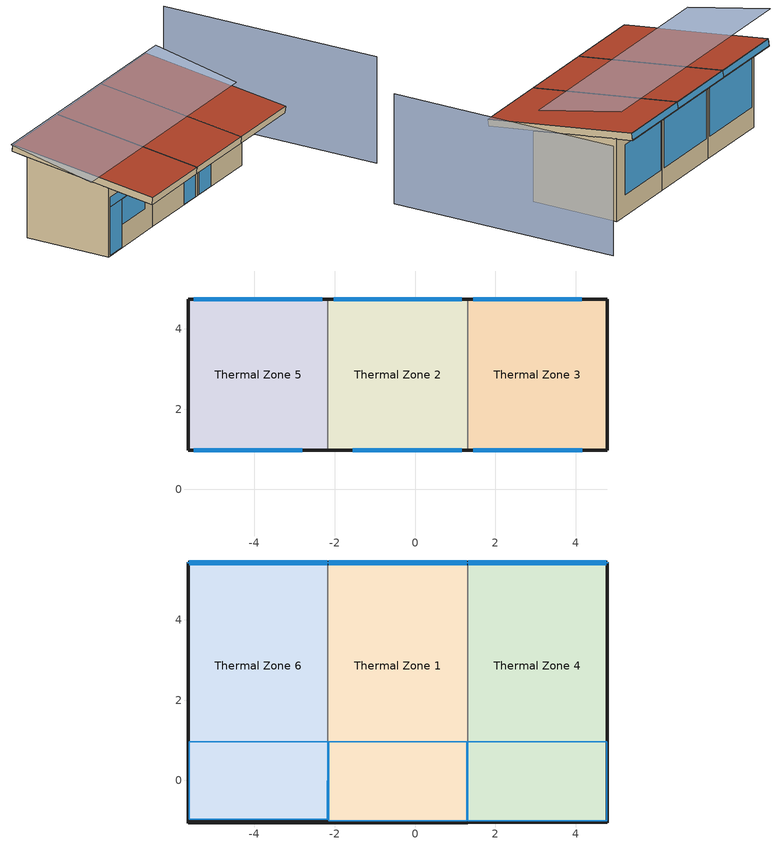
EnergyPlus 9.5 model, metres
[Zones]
Thermal Zone 2
 floor ground (Adobe20cm): 1.31,4.74 1.31,0.98 -2.17,0.98 -2.17,4.74 z0
 wall outside (Adobe20cm): 1.31,4.74 -2.17,4.74 z0:3.5; -2.17,0.98 1.31,0.98 z0:3
 wall to Thermal Zone 3 (Adobe20cm): 1.31,4.74,3.5 1.31,0.98,3 1.31,0.98,0 1.31,4.74,0
 wall to Thermal Zone 5 (Adobe20cm): -2.17,4.74,3.5 -2.17,4.74,0 -2.17,0.98,0 -2.17,0.98,3
 window (Interior Window): 1.17,4.74 -2.03,4.74 z0.9:3; 0.27,0.98 1.17,0.98 z0.02:2.12; -1.53,0.98 1.17,0.98 z2.14:2.54; -1.55,0.98 0.25,0.98 z1.02:2.12
Thermal Zone 3
 floor ground (Adobe20cm): 4.79,4.74 4.79,0.98 1.31,0.98 1.31,4.74 z0
 wall outside (Adobe20cm): 4.79,4.74 1.31,4.74 z0:3.5; 1.31,0.98 4.79,0.98 z0:3; 4.79,4.74,3.5 4.79,0.98,3 4.79,0.98,0 4.79,4.74,0
 window (Interior Window): 4.15,4.74 1.45,4.74 z0.9:3; 1.45,0.98 2.35,0.98 z0.02:2.12; 1.45,0.98 4.15,0.98 z2.14:2.54; 2.37,0.98 4.17,0.98 z1.02:2.12
Thermal Zone 5
 floor ground (Adobe20cm): -2.17,4.74 -2.17,0.98 -5.65,0.98 -5.65,4.74 z0
 wall outside (Adobe20cm): -2.17,4.74 -5.65,4.74 z0:3.5; -5.65,0.98 -2.17,0.98 z0:3; -5.65,4.74,3.5 -5.65,4.74,0 -5.65,0.98,0 -5.65,0.98,3
 window (Interior Window): -2.31,4.74 -5.51,4.74 z0.9:3; -5.51,0.98 -4.61,0.98 z0.02:2.12; -5.51,0.98 -2.81,0.98 z2.14:2.54; -4.59,0.98 -2.81,0.98 z1.02:2.12
Thermal Zone 1
 floor outside (Adobe20cm): 1.31,5.44,3.59 1.31,4.74,3.5 -2.17,4.74,3.5 -2.17,5.44,3.59; 1.31,0.98,3 1.31,-1.02,2.73 -2.17,-1.02,2.73 -2.17,0.98,3
 floor to Thermal Zone 2 (Adobe20cm): 1.31,4.74,3.5 1.31,0.98,3 -2.17,0.98,3 -2.17,4.74,3.5
 wall outside (Adobe20cm): 1.31,5.4,3.89 1.31,5.44,3.59 -2.17,5.44,3.59 -2.17,5.4,3.89; -2.17,-1.06,3.03 -2.17,-1.02,2.73 1.31,-1.02,2.73 1.31,-1.06,3.03
 wall to Thermal Zone 4 (Adobe20cm): 1.31,5.4,3.89 1.31,-1.06,3.03 1.31,-1.02,2.73 1.31,5.44,3.59
 wall to Thermal Zone 6 (Adobe20cm): -2.17,5.4,3.89 -2.17,5.44,3.59 -2.17,-1.02,2.73 -2.17,-1.06,3.03
 window (Interior Window): 1.29,5.41,3.87 1.29,5.44,3.61 -2.15,5.44,3.61 -2.15,5.41,3.87
 roof outside (Adobe20cm): 1.31,-1.06,3.03 1.31,5.4,3.89 -2.17,5.4,3.89 -2.17,-1.06,3.03
 skylight (Interior Window): 1.29,0.96,3 1.29,-1,2.74 -2.15,-1,2.74 -2.15,0.96,3
Thermal Zone 4
 floor outside (Adobe20cm): 4.79,5.44,3.59 4.79,4.74,3.5 1.31,4.74,3.5 1.31,5.44,3.59; 4.79,0.98,3 4.79,-1.02,2.73 1.31,-1.02,2.73 1.31,0.98,3
 floor to Thermal Zone 3 (Adobe20cm): 4.79,4.74,3.5 4.79,0.98,3 1.31,0.98,3 1.31,4.74,3.5
 wall outside (Adobe20cm): 4.79,5.4,3.89 4.79,-1.06,3.03 4.79,-1.02,2.73 4.79,5.44,3.59; 4.79,5.4,3.89 4.79,5.44,3.59 1.31,5.44,3.59 1.31,5.4,3.89; 1.31,-1.06,3.03 1.31,-1.02,2.73 4.79,-1.02,2.73 4.79,-1.06,3.03
 window (Interior Window): 4.77,5.41,3.87 4.77,5.44,3.61 1.33,5.44,3.61 1.33,5.41,3.87
 roof outside (Adobe20cm): 4.79,-1.06,3.03 4.79,5.4,3.89 1.31,5.4,3.89 1.31,-1.06,3.03
 skylight (Interior Window): 4.78,0.96,3 4.78,-1,2.74 1.32,-1,2.74 1.32,0.96,3
Thermal Zone 6
 floor outside (Adobe20cm): -2.17,5.44,3.59 -2.17,4.74,3.5 -5.65,4.74,3.5 -5.65,5.44,3.59; -2.17,0.98,3 -2.17,-1.02,2.73 -5.65,-1.02,2.73 -5.65,0.98,3
 floor to Thermal Zone 5 (Adobe20cm): -2.17,4.74,3.5 -2.17,0.98,3 -5.65,0.98,3 -5.65,4.74,3.5
 wall outside (Adobe20cm): -2.17,5.4,3.89 -2.17,5.44,3.59 -5.65,5.44,3.59 -5.65,5.4,3.89; -5.65,5.4,3.89 -5.65,5.44,3.59 -5.65,-1.02,2.73 -5.65,-1.06,3.03; -5.65,-1.06,3.03 -5.65,-1.02,2.73 -2.17,-1.02,2.73 -2.17,-1.06,3.03
 window (Interior Window): -2.19,5.41,3.87 -2.19,5.44,3.61 -5.63,5.44,3.61 -5.63,5.41,3.87
 roof outside (Adobe20cm): -2.17,-1.06,3.03 -2.17,5.4,3.89 -5.65,5.4,3.89 -5.65,-1.06,3.03
 skylight (Interior Window): -2.18,0.96,3 -2.19,-0.97,2.74 -5.63,-0.97,2.74 -5.63,0.96,3
shading: 7.67,-3.57 7.67,6.26 z0:4.64; 4.44,4.73,4.52 4.44,1.02,3.75 -6.94,1.02,3.75 -6.92,4.73,4.52
[Building]
Building 1
[Site:Location]
Temixco: Latitude {deg}=18.85; Longitude {deg}=-99.14; Time Zone {hr}=-6; Elevation {m}=1280
[Site:GroundTemperature:BuildingSurface]
21, 21, 21, 21, 21, 21, 21, 21, 21, 21, 21, 18
[Material]
Adobe20cm: Roughness=MediumRough; Thickness {m}=0.2; Conductivity {W/m-K}=0.58; Density {kg/m3}=1500; Specific Heat {J/kg-K}=1480; Thermal Absorptance=0.9; Solar Absorptance=0.7; Visible Absorptance=0.7
[WindowMaterial:Glazing]
Clear 3mm: Optical Data Type=SpectralAverage; Thickness {m}=0.003; Solar Transmittance at Normal Incidence=0.837; Front Side Solar Reflectance at Normal Incidence=0.075; Back Side Solar Reflectance at Normal Incidence=0; Visible Transmittance at Normal Incidence=0.898; Front Side Visible Reflectance at Normal Incidence=0.081; Back Side Visible Reflectance at Normal Incidence=0; Infrared Transmittance at Normal Incidence=0; Front Side Infrared Hemispherical Emissivity=0.84; Back Side Infrared Hemispherical Emissivity=0.84; Conductivity {W/m-K}=0.9; Dirt Correction Factor for Solar and Visible Transmittance=1; Solar Diffusing=No
[Construction]
Interior Window: Clear 3mm
Adobe20cm: Adobe20cm
[Zone]
Thermal Zone 1; Thermal Zone 2; Thermal Zone 3; Thermal Zone 4; Thermal Zone 5; Thermal Zone 6
[AirflowNetwork:SimulationControl]
Techo: AirflowNetwork Control=MultizoneWithoutDistribution; Wind Pressure Coefficient Type=SurfaceAverageCalculation; Building Type=LowRise; Maximum Number of Iterations=500; Initialization Type=ZeroNodePressures; Relative Airflow Convergence Tolerance=0.0001; Absolute Airflow Convergence Tolerance {kg/s}=0.000001; Convergence Acceleration Limit=-.5; Ratio of Building Width Along Short Axis to Width Along Long Axis=1; Height Dependence of External Node Temperature=No; Solver=SkylineLU; Allow Unsupported Zone Equipment=No
[AirflowNetwork:MultiZone:Zone] Ventilation Control Mode=Constant; Indoor and Outdoor Temperature Difference Upper Limit for Minimum Venting Open Factor {deltaC}=100; Indoor and Outdoor Enthalpy Difference Upper Limit for Minimum Venting Open Factor {deltaJ/kg}=300000; Single Sided Wind Pressure Coefficient Algorithm=Standard; Facade Width {m}=10
Thermal Zone 4; Thermal Zone 1
[AirflowNetwork:MultiZone:Surface] Window/Door Opening Factor, or Crack Factor=1; Ventilation Control Mode=ZoneLevel; Indoor and Outdoor Temperature Difference Upper Limit for Minimum Venting Open Factor {deltaC}=100; Indoor and Outdoor Enthalpy Difference Upper Limit for Minimum Venting Open Factor {deltaJ/kg}=300000; Equivalent Rectangle Method=PolygonHeight; Equivalent Rectangle Aspect Ratio=1
Name | Leakage Component
ventana_base_sur; TVS_C1 | VTSur
TVN_jorge; TVN_C1 | VTNorte
[AirflowNetwork:MultiZone:Component:DetailedOpening] Air Mass Flow Coefficient When Opening is Closed {kg/s-m}=0.001; Type of Rectangular Large Vertical Opening (LVO)=NonPivoted; Extra Crack Length or Height of Pivoting Axis {m}=0; Number of Sets of Opening Factor Data=2; Opening Factor 1=0; Discharge Coefficient for Opening Factor 1=0.001; Width Factor for Opening Factor 1=0; Height Factor for Opening Factor 1=0; Start Height Factor for Opening Factor 1=0; Opening Factor 2=1; Width Factor for Opening Factor 2=1; Height Factor for Opening Factor 2=1; Start Height Factor for Opening Factor 2=0
Name | Air Mass Flow Exponent When Opening is Closed | Discharge Coefficient for Opening Factor 2
VTNorte | 0.667 | 0.6
VTSur | 0.65 | 1
